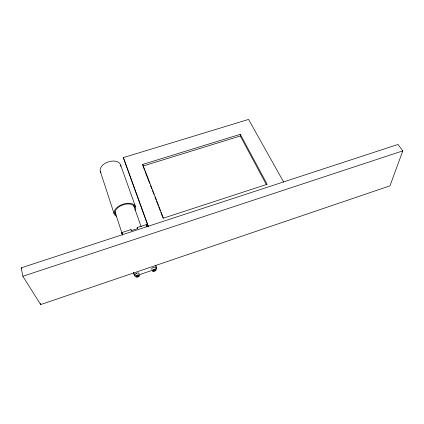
<?xml version="1.0" encoding="UTF-8"?>
<svg xmlns="http://www.w3.org/2000/svg" width="424" height="424" viewBox="0 0 424 424"><rect width="100%" height="100%" fill="white"/><g stroke="black" fill="none" stroke-linecap="round" stroke-linejoin="round"><path stroke-width="0.64" d="M266.42 184.721L240.265 135.982L240.291 134.318L142.671 164.438L142.888 165.508M402.8 150.87L389.948 185.845L40.662 304.565L22.859 276.262L21.2 267.846L398.009 144.457L402.8 150.87L22.859 276.262M138.198 276.289L138.701 275.727L138.24 275.409L136.767 276.225L137.228 276.538L138.198 276.289L137.874 275.319M154.696 270.655L155.216 270.093L154.781 269.77L153.308 270.581L153.742 270.904L154.696 270.655L154.188 269.219M139.517 274.662L152.454 270.252M122.494 235.124L121.757 232.622L131.032 229.591L131.382 230.619L137.546 228.605L137.191 227.582L146.391 224.577L147.128 226.607M240.265 135.982L142.999 166.044L144.663 170.358M148.294 226.787L123.336 157.596L248.549 119.436L283.656 182.018M21.2 267.846L21.884 268.949M240.291 134.318L267.168 184.286L163.42 218.164L142.671 164.438M145.141 171.593L149.661 183.306M150.372 185.156L151.797 188.855M152.513 190.705L153.939 194.404M154.893 196.869L156.08 199.948M156.557 201.183L158.221 205.497M158.698 206.732L160.362 211.046M160.839 212.281L163.219 218.445M123.336 157.596L148.416 226.538M120.676 165.148L135.574 206.917M155.836 266.431L156.498 268.291A1.155 0.546 -20.6 0 1 155.772 269.108M133.512 205.147L141.187 226.776M153.409 269.94L153.742 270.904M136.91 275.568L137.228 276.538M114.925 211.698L122.531 234.848M121.757 232.622L122.435 234.695M133.534 272.621L134.562 275.77A1.166 0.551 -19.6 0 0 135.823 275.923M100.303 171.397L114.151 213.786M133.629 272.611L134.562 275.77M131.032 229.591L131.371 230.852M137.191 227.582L137.508 228.843M146.391 224.577L146.821 226.474M155.778 265.085L156.498 268.291M40.407 303.335L40.662 304.565M116.017 214.83A10.155 5.724 -19 0 1 122.457 205.052A10.155 5.724 -19 0 1 134.62 207.776M116.711 216.452A11.252 6.344 -19 0 1 116.42 208.009A11.252 6.344 -19 0 1 130.189 203.319A11.252 6.344 -19 0 1 135.018 210.219M100.833 172.515A10.658 6.657 -18 0 1 108.677 161.761A10.658 6.657 -18 0 1 120.803 166.383M136.406 273.756A1.166 0.557 -19.6 0 1 136.772 273.56M135.553 275.065A2.046 0.97 -19.6 0 1 135.643 273.74A2.046 0.97 -19.6 0 1 138.129 272.892A2.046 0.97 -19.6 0 1 138.897 273.931M152.036 269.452A2.025 0.965 -20.5 0 1 152.179 268.106A2.025 0.965 -20.5 0 1 154.643 267.268A2.025 0.965 -20.5 0 1 155.348 268.323M136.989 277.111A2.046 0.965 -19.7 0 0 139.671 275.314A2.046 0.965 -19.7 0 0 136.539 275.494A2.046 0.965 -19.7 0 0 136.989 277.111M153.483 271.477A2.03 0.959 -20.5 0 0 156.18 269.68A2.03 0.959 -20.5 0 0 153.112 269.844A2.03 0.959 -20.5 0 0 153.483 271.477"/></g></svg>
